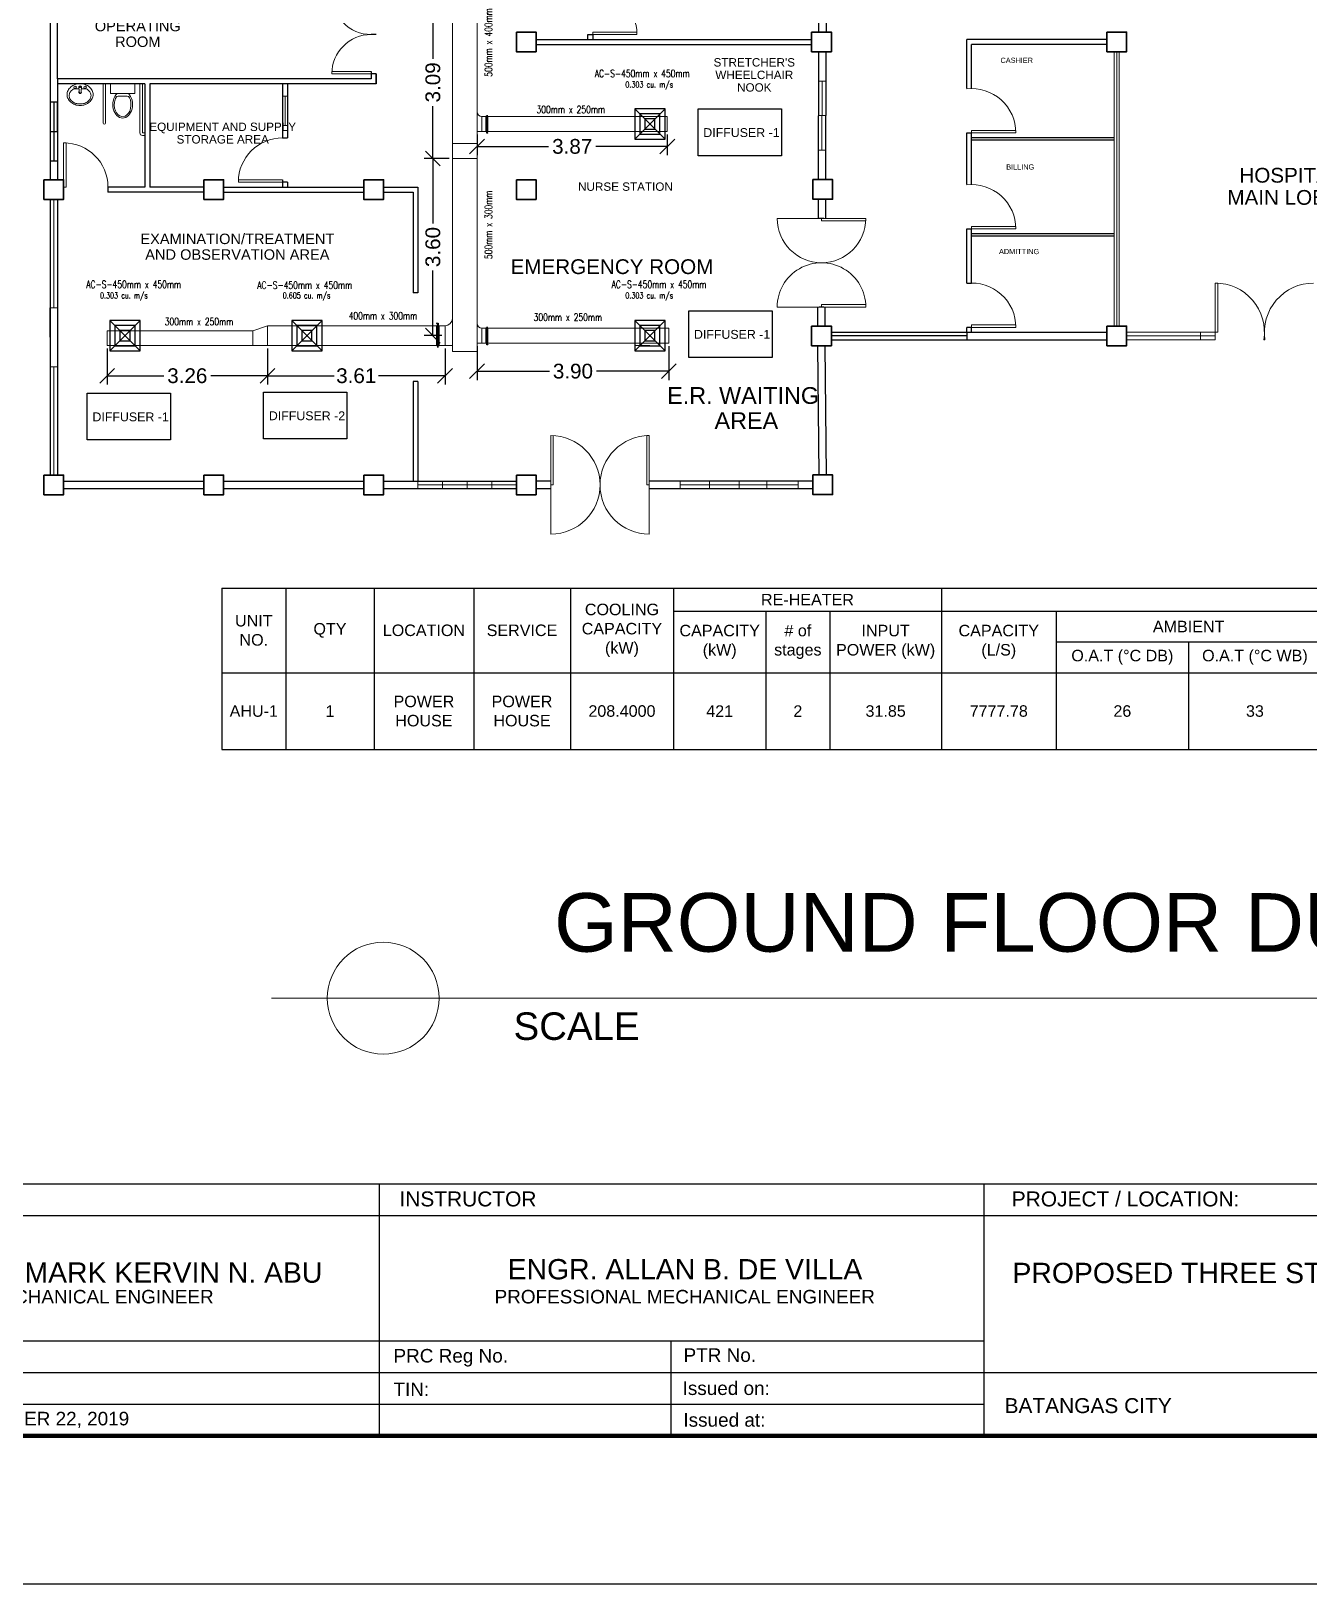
# Model space of a CAD drawing. Header units: millimetres. Extents: x 3 to 421, y 1 to 337.
# Drawn here: x 118.86 to 144.83, y 90.37 to 121.92 of the extents above; entities that cross this region are included whole.
import ezdxf

# ---------------------------------------------------------------- set-up
doc = ezdxf.new("R2010")
doc.units = ezdxf.units.MM
doc.header["$MEASUREMENT"] = 0
for name, color, linetype in [('A.C.VOLUM DAMPER', 7, 'Continuous'), ('diffuser', 7, 'Continuous'), ('ducting label', 7, 'Continuous'), ('label', 7, 'Continuous'), ('Legends', 7, 'Continuous'), ('template', 7, 'Continuous')]:
    doc.layers.add(name, color=color, linetype=linetype)
doc.layers.add('ahu line', color=7, linetype='Continuous', lineweight=20)
doc.styles.add('Arch-Dim', font='simplex.shx', dxfattribs={"width": 0.75})
doc.styles.add('arial', font='arial.ttf')
doc.styles.get("Standard").update_dxf_attribs({"font": 'arial.ttf'})
doc.styles.add('SWISSLT175', font='swissl.ttf', dxfattribs={"height": 0.175})
doc.dimstyles.new('Copy of dimension', dxfattribs={"dimtxt": 0.3, "dimasz": 0.3, "dimexe": 0.18, "dimexo": 0.0625, "dimgap": 0.09, "dimtad": 0, "dimzin": 0, "dimdsep": 46, "dimtxsty": 'Standard', "dimblk": 'OBLIQUE', "dimcen": 0.09, "dimclrd": 256, "dimclre": 256, "dimclrt": 256, "dimadec": 0, "dimazin": 0, "dimtfac": 1, "dimtofl": 0, "dimtmove": 0, "dimatfit": 3, "dimldrblk": 'OBLIQUE', "dimfxl": 1, "dimtolj": 1, "dimtzin": 0, "dimarcsym": 0})

# ---------------------------------------------------------------- blocks, each defined once
blk = doc.blocks.new('AC-S-12')
at = {"layer": 'diffuser'}
for p, q in [((-0.15, 0.15), (0.15, -0.15)), ((0.15, 0.15), (-0.15, -0.15)), ((-0.15, 0.15), (-0.15, -0.15)), ((0.15, 0.15), (-0.15, 0.15)), ((-0.1, 0.1), (-0.1, -0.1)), ((0.1, 0.1), (-0.1, 0.1)), ((-0.05, 0.05), (-0.05, -0.05)), ((0.05, 0.05), (-0.05, 0.05)), ((0.05, -0.05), (0.05, 0.05)), ((0.1, -0.1), (0.1, 0.1)), ((0.15, -0.15), (0.15, 0.15)), ((-0.15, -0.15), (0.15, -0.15)), ((-0.1, -0.1), (0.1, -0.1)), ((-0.05, -0.05), (0.05, -0.05))]:
    blk.add_line(p, q, dxfattribs=at)
for points in [[(-0.358, 0.358, 0, 0.0447, 0), (-0.295, 0.295, 0, 0, 0), (-0.15, 0.15, 0, 0, 0)], [(0.358, 0.358, 0, 0.0447, 0), (0.295, 0.295, 0, 0, 0), (0.15, 0.15, 0, 0, 0)], [(-0.358, -0.358, 0, 0.0447, 0), (-0.295, -0.295, 0, 0, 0), (-0.15, -0.15, 0, 0, 0)], [(0.358, -0.358, 0, 0.0447, 0), (0.295, -0.295, 0, 0, 0), (0.15, -0.15, 0, 0, 0)]]:
    blk.add_lwpolyline(points, format="xyseb", dxfattribs=at)
blk = doc.blocks.new('fcu')
at = {"layer": 'diffuser', "color": 7, "xscale": 2.052644456280903, "yscale": 2.052644456280903, "zscale": 2.052644456280903}
blk.add_blockref('AC-S-12', (0, 0), dxfattribs=at)
blk = doc.blocks.new('_Oblique')
at = {"color": 0, "linetype": 'ByBlock', "lineweight": -2}
blk.add_line((-0.5, -0.5), (0.5, 0.5), dxfattribs=at)
blk = doc.blocks.new('*D13')
at = {"layer": 'Defpoints', "color": 0, "transparency": 16777216}
for p in [(127.924, 119.883), (131.791, 119.883), (131.791, 119.576)]:
    blk.add_point(p, dxfattribs=at)
at = {"layer": 'diffuser', "lineweight": -2, "transparency": 16777216}
for p, q in [((127.924, 119.821), (127.924, 119.396)), ((127.924, 119.576), (129.378, 119.576)), ((131.791, 119.576), (130.337, 119.576)), ((131.791, 119.821), (131.791, 119.396))]:
    blk.add_line(p, q, dxfattribs=at)
at = {"layer": 'diffuser', "lineweight": -2, "transparency": 16777216, "xscale": 0.3, "yscale": 0.3, "zscale": 0.3, "rotation": 180}
blk.add_blockref('_Oblique', (127.924, 119.576), dxfattribs=at)
at = {"layer": 'diffuser', "lineweight": -2, "transparency": 16777216, "xscale": 0.3, "yscale": 0.3, "zscale": 0.3}
blk.add_blockref('_Oblique', (131.791, 119.576), dxfattribs=at)
at = {"layer": 'diffuser', "transparency": 16777216, "insert": (129.858, 119.576), "char_height": 0.3, "attachment_point": 5}
blk.add_mtext('\\A1;3.87', dxfattribs=at)
blk = doc.blocks.new('*D14')
at = {"layer": 'Defpoints', "color": 0, "transparency": 16777216}
for p in [(127.424, 119.333), (127.028, 115.733), (127.274, 115.733)]:
    blk.add_point(p, dxfattribs=at)
at = {"layer": 'diffuser', "lineweight": -2, "transparency": 16777216}
for p, q in [((127.361, 119.333), (126.848, 119.333)), ((127.028, 119.333), (127.028, 118.012)), ((127.028, 115.733), (127.028, 117.054)), ((127.211, 115.733), (126.848, 115.733))]:
    blk.add_line(p, q, dxfattribs=at)
at = {"layer": 'diffuser', "lineweight": -2, "transparency": 16777216, "xscale": 0.3, "yscale": 0.3, "zscale": 0.3}
for p, rotation in [((127.028, 119.333), 90), ((127.028, 115.733), 270)]:
    blk.add_blockref('_Oblique', p, dxfattribs=dict(at, rotation=rotation))
at = {"layer": 'diffuser', "transparency": 16777216, "insert": (127.028, 117.533), "char_height": 0.3, "attachment_point": 5, "rotation": 90}
blk.add_mtext('\\A1;3.60', dxfattribs=at)
blk = doc.blocks.new('*D15')
at = {"layer": 'Defpoints', "color": 0, "transparency": 16777216}
for p in [(123.666, 115.533), (127.274, 115.533), (123.666, 114.917)]:
    blk.add_point(p, dxfattribs=at)
at = {"layer": 'diffuser', "lineweight": -2, "transparency": 16777216}
for p, q in [((123.666, 115.47), (123.666, 114.737)), ((127.274, 115.47), (127.274, 114.737)), ((123.666, 114.917), (125.019, 114.917)), ((127.274, 114.917), (125.92, 114.917))]:
    blk.add_line(p, q, dxfattribs=at)
at = {"layer": 'diffuser', "lineweight": -2, "transparency": 16777216, "xscale": 0.3, "yscale": 0.3, "zscale": 0.3, "rotation": 180}
blk.add_blockref('_Oblique', (123.666, 114.917), dxfattribs=at)
at = {"layer": 'diffuser', "lineweight": -2, "transparency": 16777216, "xscale": 0.3, "yscale": 0.3, "zscale": 0.3}
blk.add_blockref('_Oblique', (127.274, 114.917), dxfattribs=at)
at = {"layer": 'diffuser', "transparency": 16777216, "insert": (125.47, 114.917), "char_height": 0.3, "attachment_point": 5}
blk.add_mtext('\\A1;3.61', dxfattribs=at)
blk = doc.blocks.new('*D16')
at = {"layer": 'Defpoints', "color": 0, "transparency": 16777216}
for p in [(120.409, 115.533), (123.666, 115.533), (120.409, 114.917)]:
    blk.add_point(p, dxfattribs=at)
at = {"layer": 'diffuser', "lineweight": -2, "transparency": 16777216}
for p, q in [((120.409, 115.47), (120.409, 114.737)), ((123.666, 115.47), (123.666, 114.737)), ((120.409, 114.917), (121.558, 114.917)), ((123.666, 114.917), (122.516, 114.917))]:
    blk.add_line(p, q, dxfattribs=at)
at = {"layer": 'diffuser', "lineweight": -2, "transparency": 16777216, "xscale": 0.3, "yscale": 0.3, "zscale": 0.3, "rotation": 180}
blk.add_blockref('_Oblique', (120.409, 114.917), dxfattribs=at)
at = {"layer": 'diffuser', "lineweight": -2, "transparency": 16777216, "xscale": 0.3, "yscale": 0.3, "zscale": 0.3}
blk.add_blockref('_Oblique', (123.666, 114.917), dxfattribs=at)
at = {"layer": 'diffuser', "transparency": 16777216, "insert": (122.037, 114.917), "char_height": 0.3, "attachment_point": 5}
blk.add_mtext('\\A1;3.26', dxfattribs=at)
blk = doc.blocks.new('*D18')
at = {"layer": 'Defpoints', "color": 0, "transparency": 16777216}
for p in [(127.424, 122.422), (127.028, 119.333), (127.424, 119.333)]:
    blk.add_point(p, dxfattribs=at)
at = {"layer": 'diffuser', "lineweight": -2, "transparency": 16777216}
for p, q in [((127.361, 122.422), (126.848, 122.422)), ((127.028, 122.422), (127.028, 121.357)), ((127.028, 119.333), (127.028, 120.398)), ((127.361, 119.333), (126.848, 119.333))]:
    blk.add_line(p, q, dxfattribs=at)
at = {"layer": 'diffuser', "lineweight": -2, "transparency": 16777216, "xscale": 0.3, "yscale": 0.3, "zscale": 0.3}
for p, rotation in [((127.028, 122.422), 90), ((127.028, 119.333), 270)]:
    blk.add_blockref('_Oblique', p, dxfattribs=dict(at, rotation=rotation))
at = {"layer": 'diffuser', "transparency": 16777216, "insert": (127.028, 120.878), "char_height": 0.3, "attachment_point": 5, "rotation": 90}
blk.add_mtext('\\A1;3.09', dxfattribs=at)
blk = doc.blocks.new('*D20')
at = {"layer": 'Defpoints', "color": 0, "transparency": 16777216}
for p in [(127.924, 115.583), (131.822, 115.583), (131.822, 115.01)]:
    blk.add_point(p, dxfattribs=at)
at = {"layer": 'diffuser', "lineweight": -2, "transparency": 16777216}
for p, q in [((127.924, 115.52), (127.924, 114.83)), ((131.822, 115.52), (131.822, 114.83)), ((127.924, 115.01), (129.394, 115.01)), ((131.822, 115.01), (130.352, 115.01))]:
    blk.add_line(p, q, dxfattribs=at)
at = {"layer": 'diffuser', "lineweight": -2, "transparency": 16777216, "xscale": 0.3, "yscale": 0.3, "zscale": 0.3, "rotation": 180}
blk.add_blockref('_Oblique', (127.924, 115.01), dxfattribs=at)
at = {"layer": 'diffuser', "lineweight": -2, "transparency": 16777216, "xscale": 0.3, "yscale": 0.3, "zscale": 0.3}
blk.add_blockref('_Oblique', (131.822, 115.01), dxfattribs=at)
at = {"layer": 'diffuser', "transparency": 16777216, "insert": (129.873, 115.01), "char_height": 0.3, "attachment_point": 5}
blk.add_mtext('\\A1;3.90', dxfattribs=at)
blk = doc.blocks.new('*T63')
at = {"color": 0, "linetype": 'ByBlock', "lineweight": -2, "transparency": 16777216}
for p, q in [((0, 0), (64.682, 0)), ((0, 0), (0, -3.279)), ((1.3, 0), (1.3, -3.279)), ((3.097, 0), (3.097, -3.279)), ((5.118, 0), (5.118, -3.279)), ((7.083, 0), (7.083, -3.279)), ((9.179, 0), (9.179, -3.279)), ((14.624, 0), (14.624, -3.279)), ((38.507, 0), (38.507, -3.279)), ((41.201, 0), (41.201, -3.279)), ((49.032, 0), (49.032, -3.279)), ((55.546, 0), (55.546, -3.279)), ((60.801, 0), (60.801, -3.279)), ((64.682, 0), (64.682, -3.279)), ((9.179, -0.468), (60.801, -0.468)), ((11.055, -0.468), (11.055, -3.279)), ((12.355, -0.468), (12.355, -3.279)), ((16.952, -0.468), (16.952, -3.279)), ((22.341, -0.468), (22.341, -3.279)), ((30.424, -0.468), (30.424, -3.279)), ((43.896, -0.468), (43.896, -3.279)), ((46.099, -0.468), (46.099, -3.279)), ((47.757, -0.468), (47.757, -3.279)), ((51.426, -0.468), (51.426, -3.279)), ((53.972, -0.468), (53.972, -3.279)), ((58.694, -0.468), (58.694, -3.279)), ((16.952, -1.093), (38.507, -1.093)), ((19.646, -1.093), (19.646, -3.279)), ((25.035, -1.093), (25.035, -3.279)), ((27.729, -1.093), (27.729, -3.279)), ((33.118, -1.093), (33.118, -3.279)), ((35.813, -1.093), (35.813, -3.279)), ((0, -1.719), (64.682, -1.719)), ((0, -3.279), (64.682, -3.279))]:
    blk.add_line(p, q, dxfattribs=at)
at = {"color": 0, "transparency": 16777216, "char_height": 0.234, "attachment_point": 5}
for s, insert, width in [('COOLING CAPACITY (kW)', (8.131, -0.859), 1.94042), ('RE-HEATER', (11.901, -0.234), 5.28841), ('AIR SIDE DATA', (26.565, -0.234), 23.72726), ('CHILLED WATER COIL DATA', (45.117, -0.234), 7.67456), ('SUPPLY FAN DATA (EVAP. UNIT)', (52.289, -0.234), 6.35844), ('ELECTRICAL CONNECTION', (58.174, -0.234), 5.09847), ('UNIT NO.', (0.65, -0.859), 1.144), ('ROOM TEMPERATURE {\\C256;(°C)}', (39.854, -1.093), 2.53838), ('STATIC PRESSURE (kPa)', (52.699, -1.093), 2.39036), ('QTY', (2.198, -0.859), 1.64056), ('LOCATION', (4.107, -0.859), 1.86536), ('SERVICE', (6.1, -0.859), 1.80893), ('CAPACITY ({\\C256;kW)}', (10.117, -1.093), 1.71977), ('# of stages', (11.705, -1.093), 1.144), ('INPUT POWER (kW)', (13.489, -1.093), 2.11264), ('CAPACITY (L/S)', (15.788, -1.093), 2.17222), ('AMBIENT', (19.646, -0.781), 5.23276), ('ENTERING', (26.382, -0.781), 7.92714), ('LEAVING', (34.465, -0.781), 7.92714), ('COOLING LOAD (kW)', (42.549, -1.093), 2.53838), ('FLOW RATE (L/S)', (44.997, -1.093), 2.04687), ('W.I.T {\\C256;(°C)}', (46.928, -1.093), 1.50224), ('W.E.T {\\C256;(°C)}', (48.394, -1.093), 1.11907), ('SUPPLY AIR (L/S)', (50.229, -1.093), 2.23807), ('FAN POWER', (54.759, -1.093), 1.41801), ('ELECTRICAL CHARACTERISTIC', (57.12, -1.093), 2.99202), ('REMARKS', (62.741, -0.859), 3.7253), ('O.A.T {\\C256;(°C DB)}', (18.299, -1.406), 2.53838), ('O.A.T ({\\C256;°C WB)}', (20.993, -1.406), 2.53838), ('E.A.T {\\C256;(°C DB)}', (23.688, -1.406), 2.53838), ('E.A.T {\\C256;(°C WB)}', (26.382, -1.406), 2.53838), ('E.A.T {\\C256;(°C DB)}', (31.771, -1.406), 2.53838), ('E.A.T {\\C256;(°C WB)}', (34.465, -1.406), 2.53838), ('LOCATION', (59.748, -1.093), 1.95046), ('RH %', (29.077, -1.406), 2.53838), ('RH %', (37.16, -1.406), 2.53838), ('POWER HOUSE', (4.107, -2.499), 1.86536), ('POWER HOUSE', (6.1, -2.499), 1.80893), ('GROUND FLOOR', (59.748, -2.499), 1.95046), ('*AHU TYPE: HORIZONTAL STANDARD UNIT', (62.741, -2.499), 3.7253), ('AHU-1', (0.65, -2.499), 1.144), ('1', (2.198, -2.499), 1.64056), ('208.4000', (8.131, -2.499), 1.94042), ('421', (10.117, -2.499), 1.71977), ('2', (11.705, -2.499), 1.144), ('31.85', (13.489, -2.499), 2.11264), ('7777.78', (15.788, -2.499), 2.17222), ('26', (18.299, -2.499), 2.53838), ('33', (20.993, -2.499), 2.53838), ('35', (23.688, -2.499), 2.53838), ('28', (26.382, -2.499), 2.53838), ('50', (29.077, -2.499), 2.53838), ('24', (31.771, -2.499), 2.53838), ('22', (34.465, -2.499), 2.53838), ('50', (37.16, -2.499), 2.53838), ('24', (39.854, -2.499), 2.53838), ('478.6', (42.549, -2.499), 2.53838), ('22.99', (44.997, -2.499), 2.04687), ('7', (46.928, -2.499), 1.50224), ('12', (48.394, -2.499), 1.11907), ('7777.78', (50.229, -2.499), 2.23807), ('0.2800', (52.699, -2.499), 2.39036), ('7.50', (54.759, -2.499), 1.41801), ('380/3/50', (57.12, -2.499), 2.99202)]:
    blk.add_mtext(s, dxfattribs=dict(at, insert=insert, width=width))

msp = doc.modelspace()

# ---------------------------------------------------------------- hatches: boundary and pattern name
at = {"layer": 'A.C.VOLUM DAMPER'}
h = msp.add_hatch(dxfattribs=at)
h.set_pattern_fill('ANSI31', color=256, scale=0.001864, angle=-90, style=0)
h.set_pattern_definition([(315, (-301.53035146, -121.47091182), (0.00016477009232, 0.00016477009232), [])])
h.paths.add_polyline_path([(128.129, 119.872), (128.134, 119.872), (128.134, 119.883), (128.117, 119.883), (128.117, 119.872), (128.122, 119.872), (128.122, 119.845), (128.146, 119.845), (128.146, 119.852), (128.129, 119.852)])
h = msp.add_hatch(dxfattribs=at)
h.set_pattern_fill('ANSI31', color=256, scale=0.002646, angle=-270, style=0)
h.set_pattern_definition([(135, (737.07514433, 458.5628737), (-0.00023391046708, -0.00023391046708), [])])
h.paths.add_polyline_path([(127.123, 115.948), (127.116, 115.948), (127.116, 115.933), (127.14, 115.933), (127.14, 115.948), (127.134, 115.948), (127.134, 115.986), (127.1, 115.986), (127.1, 115.977), (127.123, 115.977)])
h = msp.add_hatch(dxfattribs=at)
h.set_pattern_fill('ANSI31', color=256, scale=0.001864, angle=-90, style=0)
h.set_pattern_definition([(315, (-301.53035146, -125.77147653), (0.00016477009232, 0.00016477009232), [])])
h.paths.add_polyline_path([(128.129, 115.572), (128.134, 115.572), (128.134, 115.582), (128.117, 115.582), (128.117, 115.572), (128.122, 115.572), (128.122, 115.545), (128.146, 115.545), (128.146, 115.551), (128.129, 115.551)])

# ---------------------------------------------------------------- linework, layer by layer
at = {"color": 8, "lineweight": 25}
for p, q in [((119.249, 124.501), (119.249, 118.901)), ((119.399, 120.951), (119.399, 124.501)), ((134.874, 124.503), (134.866, 121.901)), ((135.024, 124.502), (135.016, 121.901)), ((130.174, 121.751), (130.174, 121.851)), ((130.174, 121.851), (130.274, 121.851)), ((130.274, 121.851), (130.274, 121.751)), ((129.124, 121.751), (134.724, 121.751)), ((129.124, 121.651), (134.724, 121.651)), ((134.865, 121.501), (134.857, 118.903)), ((135.015, 121.501), (135.007, 118.903)), ((137.874, 120.751), (137.874, 121.751)), ((140.724, 121.751), (137.874, 121.751)), ((137.974, 120.745), (137.974, 121.651)), ((137.974, 120.745), (137.974, 121.651)), ((140.724, 121.651), (137.974, 121.651)), ((125.774, 120.951), (119.399, 120.951)), ((119.399, 120.951), (119.399, 120.851)), ((119.399, 120.951), (119.399, 120.851)), ((121.174, 120.851), (119.399, 120.851)), ((119.399, 120.851), (119.399, 118.901)), ((121.174, 120.851), (121.174, 118.751)), ((125.874, 120.851), (121.274, 120.851)), ((121.274, 120.851), (121.274, 118.751)), ((123.974, 120.851), (123.974, 119.751)), ((124.074, 120.851), (124.074, 119.751)), ((125.774, 121.101), (125.774, 120.951)), ((125.874, 121.051), (125.774, 121.051)), ((125.874, 121.051), (125.874, 120.851)), ((125.874, 120.851), (125.874, 121.051)), ((123.974, 119.751), (124.074, 119.751)), ((137.874, 118.801), (137.874, 119.851)), ((137.874, 119.851), (137.974, 119.851)), ((137.974, 118.795), (137.974, 119.851)), ((137.974, 118.795), (137.974, 119.851)), ((140.874, 119.751), (137.974, 119.751)), ((140.874, 119.701), (137.974, 119.701)), ((121.174, 118.751), (120.424, 118.751)), ((120.424, 118.751), (120.424, 118.651)), ((122.374, 118.651), (120.424, 118.651)), ((122.374, 118.751), (121.274, 118.751)), ((122.774, 118.751), (125.624, 118.751)), ((122.774, 118.651), (125.624, 118.651)), ((123.974, 118.901), (123.974, 118.751)), ((124.074, 118.851), (123.974, 118.851)), ((124.074, 118.851), (124.074, 118.751)), ((126.024, 118.751), (126.724, 118.751)), ((126.024, 118.651), (126.624, 118.651)), ((126.624, 118.651), (126.624, 116.601)), ((126.724, 118.751), (126.724, 118.651)), ((126.724, 118.651), (126.724, 116.601)), ((119.249, 118.501), (119.249, 112.901)), ((119.399, 118.501), (119.399, 112.901)), ((134.856, 118.503), (134.856, 118.114)), ((135.006, 118.503), (135.006, 118.114)), ((134.974, 118.114), (134.856, 118.114)), ((137.874, 116.801), (137.874, 117.901)), ((137.874, 117.901), (137.974, 117.901)), ((137.974, 116.795), (137.974, 117.901)), ((137.974, 116.795), (137.974, 117.901)), ((140.874, 117.801), (137.974, 117.801)), ((140.874, 117.751), (137.974, 117.751)), ((126.724, 116.601), (126.624, 116.601)), ((119.249, 115.701), (119.249, 116.301)), ((134.849, 115.926), (134.849, 116.314)), ((134.974, 116.314), (134.874, 116.314)), ((134.999, 115.926), (134.999, 116.314)), ((135.124, 115.801), (140.724, 115.801)), ((137.874, 115.801), (137.874, 115.901)), ((137.974, 115.901), (137.874, 115.901)), ((137.974, 115.801), (137.974, 115.901)), ((137.974, 115.801), (137.974, 115.901)), ((137.974, 115.801), (137.974, 115.901)), ((134.874, 112.902), (134.849, 115.525)), ((135.024, 112.903), (134.999, 115.526)), ((135.124, 115.651), (140.724, 115.651)), ((126.624, 114.801), (126.624, 112.776)), ((126.724, 114.801), (126.624, 114.801)), ((126.724, 114.801), (126.724, 112.776)), ((119.524, 112.776), (122.374, 112.776)), ((122.774, 112.776), (125.624, 112.776)), ((126.024, 112.776), (128.724, 112.776)), ((129.424, 112.776), (129.124, 112.776)), ((134.749, 112.776), (131.424, 112.776)), ((119.524, 112.626), (122.374, 112.626)), ((122.774, 112.626), (125.624, 112.626)), ((126.024, 112.626), (128.724, 112.626)), ((129.124, 112.626), (129.224, 112.626)), ((129.124, 112.626), (129.424, 112.626)), ((131.424, 112.626), (134.749, 112.626))]:
    msp.add_line(p, q, dxfattribs=at)
at = {"color": 8, "lineweight": -2}
for p, q in [((125.874, 121.851), (125.774, 121.851)), ((119.399, 120.476), (119.249, 120.476)), ((119.324, 120.476), (119.324, 119.276)), ((119.399, 119.876), (119.399, 120.476)), ((119.399, 119.876), (119.249, 119.876)), ((119.399, 119.876), (119.399, 119.276)), ((119.399, 119.276), (119.249, 119.276)), ((134.874, 117.22), (134.874, 117.208)), ((134.974, 117.214), (134.974, 117.214)), ((134.974, 117.214), (134.974, 117.214)), ((137.874, 116.801), (137.974, 116.801)), ((137.874, 115.801), (137.874, 115.651)), ((137.874, 115.726), (135.124, 115.726))]:
    msp.add_line(p, q, dxfattribs=at)
at = {"color": 8, "lineweight": 13}
for p, q in [((131.174, 121.901), (130.274, 121.901)), ((130.274, 121.901), (130.274, 121.851)), ((130.274, 121.851), (131.174, 121.851)), ((131.174, 121.851), (131.174, 121.901)), ((124.974, 121.051), (124.974, 121.101)), ((124.974, 121.101), (125.774, 121.101)), ((125.774, 121.051), (124.974, 121.051)), ((125.774, 121.101), (125.774, 121.051)), ((137.974, 119.851), (137.974, 119.901)), ((138.874, 119.901), (137.974, 119.901)), ((138.874, 119.851), (138.874, 119.901)), ((119.524, 118.751), (119.524, 119.651)), ((119.524, 119.651), (119.574, 119.651)), ((119.574, 119.651), (119.574, 118.751)), ((137.974, 119.851), (138.874, 119.851)), ((119.574, 118.751), (119.524, 118.751)), ((123.074, 118.851), (123.074, 118.901)), ((123.074, 118.901), (123.974, 118.901)), ((123.974, 118.851), (123.074, 118.851)), ((123.974, 118.901), (123.974, 118.851)), ((134.856, 118.114), (134.023, 118.114)), ((134.924, 118.114), (135.824, 118.114)), ((134.924, 118.064), (134.924, 118.114)), ((135.824, 118.064), (134.924, 118.064)), ((135.824, 118.114), (135.824, 118.064)), ((137.974, 117.901), (137.974, 117.951)), ((138.874, 117.951), (137.974, 117.951)), ((137.974, 117.901), (138.874, 117.901)), ((138.874, 117.901), (138.874, 117.951)), ((142.924, 115.801), (142.924, 116.801)), ((142.924, 116.801), (142.974, 116.801)), ((142.974, 116.801), (142.974, 115.801)), ((134.874, 116.314), (134.024, 116.314)), ((135.824, 116.364), (134.924, 116.364)), ((134.924, 116.364), (134.924, 116.314)), ((134.924, 116.314), (135.824, 116.314)), ((135.824, 116.314), (135.824, 116.364)), ((137.974, 115.901), (137.974, 115.951)), ((138.874, 115.951), (137.974, 115.951)), ((137.974, 115.901), (138.874, 115.901)), ((138.874, 115.901), (138.874, 115.951)), ((142.974, 115.801), (142.924, 115.801)), ((143.912, 115.651), (143.935, 115.651)), ((129.424, 112.701), (129.424, 113.701)), ((129.474, 113.701), (129.474, 112.701)), ((131.424, 113.701), (131.374, 113.701)), ((131.374, 113.701), (131.374, 112.701)), ((131.424, 112.701), (131.424, 113.701)), ((129.424, 112.626), (129.424, 112.776)), ((129.474, 112.701), (129.424, 112.701)), ((129.424, 112.701), (129.424, 111.701)), ((131.374, 112.701), (131.424, 112.701)), ((131.424, 112.776), (131.424, 112.626)), ((131.424, 112.701), (131.424, 111.701))]:
    msp.add_line(p, q, dxfattribs=at)
at = {"color": 8, "lineweight": 9}
for p, q in [((140.874, 121.501), (140.874, 115.926)), ((140.924, 121.501), (140.924, 115.926)), ((140.974, 121.501), (140.974, 115.926)), ((120.324, 120.851), (120.324, 120.151)), ((120.374, 120.051), (120.374, 120.851)), ((120.474, 120.851), (120.974, 120.851)), ((120.474, 120.651), (120.474, 120.851)), ((120.974, 120.851), (120.974, 120.651)), ((121.074, 119.851), (121.074, 120.851)), ((121.124, 120.851), (121.124, 120.151)), ((135.011, 120.902), (134.863, 120.902)), ((134.863, 120.902), (134.863, 119.502)), ((134.937, 120.902), (134.933, 119.501)), ((135.011, 120.202), (135.011, 120.902)), ((119.844, 120.653), (119.831, 120.775)), ((119.873, 120.653), (119.887, 120.775)), ((120.974, 120.651), (120.474, 120.651)), ((120.814, 120.601), (120.633, 120.601)), ((124.074, 120.601), (123.974, 120.601)), ((123.974, 120.601), (123.974, 120.001)), ((124.024, 120.601), (124.024, 120.001)), ((124.074, 120.301), (124.074, 120.601)), ((135.011, 120.202), (134.863, 120.202)), ((120.324, 120.151), (120.324, 120.051)), ((121.124, 120.151), (121.124, 119.851)), ((123.974, 120.001), (124.074, 120.001)), ((121.124, 119.851), (121.174, 119.851)), ((121.174, 119.801), (121.124, 119.801)), ((134.863, 119.502), (135.009, 119.501)), ((119.324, 116.301), (119.324, 118.501)), ((119.249, 116.301), (119.399, 116.301)), ((141.124, 115.801), (142.974, 115.801)), ((142.974, 115.801), (141.124, 115.801)), ((142.924, 115.801), (142.624, 115.801)), ((142.624, 115.801), (142.624, 115.651)), ((142.924, 115.801), (142.924, 115.651)), ((142.624, 115.726), (141.124, 115.726)), ((141.124, 115.651), (142.924, 115.651)), ((142.624, 115.726), (142.924, 115.726)), ((119.249, 115.101), (119.399, 115.101)), ((119.324, 115.101), (119.324, 112.901)), ((126.724, 112.776), (127.724, 112.776)), ((126.724, 112.701), (128.724, 112.701)), ((128.724, 112.776), (126.774, 112.776)), ((127.224, 112.776), (127.224, 112.626)), ((127.724, 112.776), (128.724, 112.776)), ((127.724, 112.776), (127.724, 112.626)), ((128.224, 112.776), (128.224, 112.626)), ((132.049, 112.626), (132.049, 112.776)), ((133.249, 112.776), (132.049, 112.776)), ((132.049, 112.701), (134.449, 112.701)), ((132.649, 112.776), (132.649, 112.626)), ((132.874, 112.776), (134.749, 112.776)), ((133.249, 112.776), (134.449, 112.776)), ((133.249, 112.776), (133.249, 112.626)), ((133.811, 112.776), (133.811, 112.626)), ((134.449, 112.776), (134.449, 112.626)), ((126.774, 112.626), (128.724, 112.626)), ((134.449, 112.626), (132.049, 112.626))]:
    msp.add_line(p, q, dxfattribs=at)
at = {"color": 0, "linetype": 'ByBlock', "lineweight": 9}
for p, q in [((128.29, 102.273), (123.747, 102.273)), ((160.564, 102.273), (128.29, 102.273))]:
    msp.add_line(p, q, dxfattribs=at)
at = {"color": 8, "lineweight": 35}
for points in [[(128.724, 121.901), (129.124, 121.901), (129.124, 121.501), (128.724, 121.501)], [(134.724, 121.901), (135.124, 121.901), (135.124, 121.501), (134.724, 121.501)], [(140.724, 121.901), (141.124, 121.901), (141.124, 121.501), (140.724, 121.501)], [(119.124, 118.901), (119.524, 118.901), (119.524, 118.501), (119.124, 118.501)], [(122.374, 118.901), (122.774, 118.901), (122.774, 118.501), (122.374, 118.501)], [(125.624, 118.901), (126.024, 118.901), (126.024, 118.501), (125.624, 118.501)], [(128.724, 118.901), (129.124, 118.901), (129.124, 118.501), (128.724, 118.501)], [(134.749, 118.903), (135.149, 118.903), (135.149, 118.503), (134.749, 118.503)], [(134.724, 115.926), (135.124, 115.926), (135.124, 115.526), (134.724, 115.526)], [(140.724, 115.926), (141.124, 115.926), (141.124, 115.526), (140.724, 115.526)], [(119.124, 112.901), (119.524, 112.901), (119.524, 112.501), (119.124, 112.501)], [(122.374, 112.901), (122.774, 112.901), (122.774, 112.501), (122.374, 112.501)], [(125.624, 112.901), (126.024, 112.901), (126.024, 112.501), (125.624, 112.501)], [(128.724, 112.901), (129.124, 112.901), (129.124, 112.501), (128.724, 112.501)], [(134.749, 112.903), (135.149, 112.903), (135.149, 112.503), (134.749, 112.503)]]:
    msp.add_lwpolyline(points, close=True, dxfattribs=at)
at = {"color": 8, "lineweight": 9}
for points in [[(134.863, 120.902), (135.009, 120.902), (135.009, 119.501), (134.863, 119.501)], [(123.974, 120.601), (124.074, 120.601), (124.074, 120.001), (123.974, 120.001)], [(119.249, 120.476), (119.399, 120.476), (119.399, 119.276), (119.249, 119.276)], [(119.249, 118.501), (119.399, 118.501), (119.399, 116.301), (119.249, 116.301)], [(135.124, 115.801), (137.874, 115.801), (137.874, 115.651), (135.124, 115.651)], [(119.249, 115.101), (119.399, 115.101), (119.399, 112.901), (119.249, 112.901)], [(126.724, 112.776), (128.724, 112.776), (128.724, 112.626), (126.724, 112.626)], [(126.724, 112.776), (128.724, 112.776), (128.724, 112.626), (126.724, 112.626)], [(132.049, 112.776), (134.449, 112.776), (134.449, 112.626), (132.049, 112.626)], [(132.049, 112.776), (134.449, 112.776), (134.449, 112.626), (132.049, 112.626)]]:
    msp.add_lwpolyline(points, close=True, dxfattribs=at)
for points in [[(120.081, 120.609, -0.124838), (120.065, 120.546, -0.105788), (120.016, 120.488, -0.086697), (119.946, 120.452, -0.076776), (119.859, 120.439, -0.076776), (119.771, 120.452, -0.086697), (119.701, 120.488, -0.105788), (119.652, 120.546, -0.124838), (119.636, 120.609, -0.124838), (119.652, 120.671, -0.105788), (119.701, 120.729, -0.040067), (119.732, 120.749), (119.834, 120.749, -0.040067)], [(119.883, 120.749), (119.985, 120.749, -0.040067), (120.016, 120.729, -0.105788), (120.065, 120.671, -0.124838), (120.081, 120.609, -0.124838)]]:
    msp.add_lwpolyline(points, format="xyb", dxfattribs=at)
for centre, radius in [((119.757, 120.778), 0.0255), ((119.859, 120.784), 0.0095), ((119.96, 120.778), 0.0255)]:
    msp.add_circle(centre, radius, dxfattribs=at)
at = {"color": 0, "linetype": 'ByBlock', "lineweight": 9}
msp.add_circle((126.018, 102.273), 1.136, dxfattribs=at)
at = {"color": 8, "lineweight": 13}
for centre, radius, start, end in [((130.274, 121.851), 0.9, 0, 90), ((125.774, 122.651), 0.8, 180, 270), ((125.774, 121.051), 0.8, 90, 180), ((137.974, 119.851), 0.9, 0, 96.3794), ((119.524, 118.751), 0.9, 0, 90), ((123.974, 118.851), 0.9, 90, 180), ((137.974, 117.901), 0.9, 0, 96.3794), ((134.924, 118.114), 0.9, 180.0054, 359.9976), ((134.924, 116.314), 0.9, 359.9976, 179.9984), ((137.974, 115.901), 0.9, 0, 96.3794), ((142.924, 115.801), 1, 351.3731, 90), ((144.924, 115.801), 1, 90, 188.6269), ((129.424, 112.701), 1, 270, 90), ((131.424, 112.701), 1, 90, 270)]:
    msp.add_arc(centre, radius, start, end, dxfattribs=at)
at = {"color": 8, "lineweight": 9}
for centre, radius, start, end in [((119.843, 120.581), 0.267, 109.0569, 129.8268), ((119.859, 120.534), 0.317, 90, 109.0569), ((119.859, 120.534), 0.317, 70.9431, 90), ((119.875, 120.581), 0.267, 50.1732, 70.9431), ((119.779, 120.63), 0.185, 153.5873, 180), ((119.779, 120.63), 0.185, 180, 206.4127), ((119.818, 120.61), 0.228, 129.8268, 153.5873), ((119.818, 120.649), 0.228, 206.4127, 230.1732), ((119.859, 120.778), 0.028, 353.7545, 186.2455), ((119.859, 120.676), 0.025, 138.7978, 233.6932), ((119.859, 120.746), 0.0948, 261.2026, 278.7974), ((119.859, 120.676), 0.025, 251.3793, 288.6207), ((119.859, 120.676), 0.025, 306.3068, 41.2022), ((119.9, 120.61), 0.228, 26.4127, 50.1732), ((119.9, 120.649), 0.228, 309.8268, 333.5873), ((119.938, 120.63), 0.185, 0, 26.4127), ((119.938, 120.63), 0.185, 333.5873, 0), ((120.633, 120.551), 0.05, 90, 151.9916), ((120.814, 120.551), 0.05, 28.1501, 90), ((119.843, 120.679), 0.267, 230.1732, 250.9431), ((119.859, 120.725), 0.317, 250.9431, 270), ((119.859, 120.725), 0.317, 270, 289.0569), ((119.875, 120.679), 0.267, 289.0569, 309.8268), ((120.349, 120.051), 0.025, 180, 0), ((121.124, 119.851), 0.05, 180, 270)]:
    msp.add_arc(centre, radius, start, end, dxfattribs=at)
at = {"color": 8, "lineweight": 9, "extrusion": (0, 0, -1)}
msp.add_ellipse((120.724, 120.426), major_axis=(0, 0.275), ratio=0.727273, start_param=0.612555, end_param=5.670631, dxfattribs=at)
at = {"color": 8, "lineweight": 9}
msp.add_open_spline([(120.858, 120.574), (120.867, 120.558), (120.875, 120.54), (120.902, 120.449), (120.896, 120.361), (120.839, 120.23), (120.789, 120.188), (120.69, 120.175), (120.638, 120.201), (120.564, 120.312), (120.546, 120.396), (120.562, 120.51), (120.573, 120.544), (120.589, 120.574)], degree=3, knots=[0.937253, 0.937253, 0.937253, 0.937253, 1.185372, 1.185372, 2.113864, 2.113864, 3.042356, 3.042356, 3.970847, 3.970847, 4.899339, 4.899339, 5.346062, 5.346062, 5.346062, 5.346062], dxfattribs=at)
at = {"layer": 'A.C.VOLUM DAMPER'}
for p, q in [((128.122, 120.211), (128.122, 120.196)), ((128.122, 120.2), (128.126, 120.196)), ((128.123, 120.196), (128.128, 120.201)), ((128.128, 120.211), (128.128, 120.196)), ((128.106, 120.183), (128.106, 119.883)), ((128.143, 120.136), (128.108, 120.157)), ((128.143, 120.118), (128.108, 120.097)), ((128.143, 120.05), (128.108, 120.07)), ((128.143, 120.028), (128.108, 120.007)), ((128.143, 119.964), (128.108, 119.985)), ((128.143, 119.942), (128.108, 119.921)), ((128.117, 120.186), (128.127, 120.196)), ((128.117, 120.184), (128.129, 120.196)), ((128.117, 120.196), (128.133, 120.196)), ((128.117, 120.188), (128.125, 120.196)), ((128.117, 120.184), (128.117, 120.196)), ((128.117, 120.194), (128.118, 120.196)), ((128.117, 120.192), (128.121, 120.196)), ((128.117, 120.19), (128.123, 120.196)), ((128.117, 120.195), (128.128, 120.184)), ((128.117, 120.193), (128.126, 120.184)), ((128.117, 120.191), (128.123, 120.184)), ((128.117, 120.189), (128.121, 120.184)), ((128.117, 120.187), (128.119, 120.184)), ((128.118, 120.196), (128.13, 120.184)), ((128.119, 120.184), (128.131, 120.196)), ((128.12, 120.196), (128.132, 120.184)), ((128.121, 120.184), (128.133, 120.196)), ((128.122, 120.198), (128.124, 120.196)), ((128.122, 120.196), (128.133, 120.185)), ((128.122, 120.196), (128.122, 120.196)), ((128.123, 120.184), (128.133, 120.194)), ((128.124, 120.196), (128.133, 120.187)), ((128.125, 120.196), (128.128, 120.199)), ((128.125, 120.184), (128.133, 120.191)), ((128.125, 120.189), (128.125, 119.883)), ((128.126, 120.196), (128.133, 120.189)), ((128.127, 120.196), (128.128, 120.197)), ((128.128, 120.196), (128.133, 120.191)), ((128.128, 120.184), (128.133, 120.189)), ((128.13, 120.196), (128.133, 120.194)), ((128.13, 120.184), (128.133, 120.187)), ((128.132, 120.184), (128.133, 120.185)), ((128.133, 120.196), (128.133, 120.184)), ((128.133, 120.196), (128.133, 120.196)), ((128.144, 119.883), (128.144, 120.183)), ((128.117, 119.883), (128.117, 119.872)), ((128.134, 119.883), (128.117, 119.883)), ((128.117, 119.872), (128.122, 119.872)), ((128.122, 119.845), (128.122, 119.872)), ((128.146, 119.845), (128.122, 119.845)), ((128.129, 119.872), (128.134, 119.872)), ((128.129, 119.852), (128.129, 119.872)), ((128.146, 119.852), (128.129, 119.852)), ((128.134, 119.872), (128.134, 119.883)), ((128.146, 119.845), (128.146, 119.852)), ((127.1, 115.986), (127.134, 115.986)), ((127.1, 115.977), (127.123, 115.977)), ((127.101, 115.933), (127.101, 115.533)), ((127.104, 115.866), (127.153, 115.896)), ((127.104, 115.835), (127.153, 115.805)), ((127.116, 115.948), (127.116, 115.933)), ((127.128, 115.528), (127.128, 115.933)), ((127.134, 115.986), (127.134, 115.948)), ((127.14, 115.933), (127.14, 115.948)), ((127.155, 115.533), (127.155, 115.933)), ((128.106, 115.882), (128.106, 115.582)), ((128.143, 115.835), (128.108, 115.856)), ((128.143, 115.817), (128.108, 115.796)), ((128.117, 115.885), (128.127, 115.895)), ((128.117, 115.884), (128.129, 115.895)), ((128.117, 115.895), (128.133, 115.895)), ((128.117, 115.888), (128.125, 115.895)), ((128.117, 115.884), (128.117, 115.895)), ((128.117, 115.894), (128.118, 115.895)), ((128.117, 115.892), (128.121, 115.895)), ((128.117, 115.89), (128.123, 115.895)), ((128.117, 115.894), (128.128, 115.884)), ((128.117, 115.892), (128.126, 115.884)), ((128.117, 115.89), (128.123, 115.884)), ((128.117, 115.888), (128.121, 115.884)), ((128.117, 115.886), (128.119, 115.884)), ((128.118, 115.895), (128.13, 115.884)), ((128.119, 115.884), (128.131, 115.895)), ((128.12, 115.895), (128.132, 115.884)), ((128.121, 115.884), (128.133, 115.895)), ((128.122, 115.91), (128.122, 115.895)), ((128.122, 115.9), (128.126, 115.895)), ((128.122, 115.898), (128.124, 115.895)), ((128.122, 115.896), (128.122, 115.895)), ((128.122, 115.895), (128.133, 115.885)), ((128.123, 115.895), (128.128, 115.901)), ((128.123, 115.884), (128.133, 115.893)), ((128.124, 115.895), (128.133, 115.887)), ((128.125, 115.895), (128.128, 115.899)), ((128.125, 115.884), (128.133, 115.891)), ((128.125, 115.888), (128.125, 115.582)), ((128.126, 115.895), (128.133, 115.889)), ((128.127, 115.895), (128.128, 115.896)), ((128.128, 115.91), (128.128, 115.895)), ((128.128, 115.895), (128.133, 115.891)), ((128.128, 115.884), (128.133, 115.889)), ((128.13, 115.895), (128.133, 115.893)), ((128.13, 115.884), (128.133, 115.887)), ((128.132, 115.884), (128.133, 115.885)), ((128.133, 115.895), (128.133, 115.884)), ((128.133, 115.895), (128.133, 115.895)), ((128.144, 115.582), (128.144, 115.882)), ((127.104, 115.745), (127.153, 115.775)), ((127.104, 115.714), (127.153, 115.684)), ((127.104, 115.617), (127.153, 115.647)), ((127.104, 115.574), (127.153, 115.544)), ((127.128, 115.533), (127.118, 115.522)), ((127.131, 115.533), (127.118, 115.519)), ((127.134, 115.533), (127.118, 115.516)), ((127.12, 115.533), (127.118, 115.531)), ((127.122, 115.533), (127.118, 115.528)), ((127.125, 115.533), (127.118, 115.525)), ((127.118, 115.516), (127.118, 115.533)), ((127.133, 115.516), (127.118, 115.531)), ((127.13, 115.516), (127.118, 115.528)), ((127.127, 115.516), (127.118, 115.525)), ((127.124, 115.516), (127.118, 115.522)), ((127.121, 115.516), (127.118, 115.519)), ((127.14, 115.516), (127.118, 115.516)), ((127.118, 115.516), (127.118, 115.516)), ((127.136, 115.516), (127.119, 115.533)), ((127.137, 115.533), (127.121, 115.516)), ((127.139, 115.516), (127.122, 115.533)), ((127.14, 115.533), (127.124, 115.516)), ((127.14, 115.518), (127.125, 115.533)), ((127.129, 115.516), (127.125, 115.511)), ((127.132, 115.516), (127.125, 115.509)), ((127.125, 115.495), (127.125, 115.516)), ((127.126, 115.516), (127.125, 115.514)), ((127.14, 115.53), (127.126, 115.516)), ((127.133, 115.51), (127.127, 115.516)), ((127.14, 115.52), (127.128, 115.533)), ((127.14, 115.527), (127.129, 115.516)), ((127.133, 115.513), (127.13, 115.516)), ((127.14, 115.523), (127.131, 115.533)), ((127.14, 115.524), (127.132, 115.516)), ((127.133, 115.495), (127.133, 115.516)), ((127.133, 115.516), (127.133, 115.516)), ((127.14, 115.526), (127.134, 115.533)), ((127.14, 115.521), (127.135, 115.516)), ((127.14, 115.529), (127.137, 115.533)), ((127.14, 115.518), (127.138, 115.516)), ((127.14, 115.533), (127.14, 115.516)), ((127.14, 115.532), (127.14, 115.533)), ((128.143, 115.749), (128.108, 115.77)), ((128.143, 115.727), (128.108, 115.706)), ((128.143, 115.664), (128.108, 115.685)), ((128.143, 115.642), (128.108, 115.621)), ((128.117, 115.582), (128.117, 115.572)), ((128.134, 115.582), (128.117, 115.582)), ((128.117, 115.572), (128.122, 115.572)), ((128.122, 115.545), (128.122, 115.572)), ((128.146, 115.545), (128.122, 115.545)), ((128.129, 115.572), (128.134, 115.572)), ((128.129, 115.551), (128.129, 115.572)), ((128.146, 115.551), (128.129, 115.551)), ((128.134, 115.572), (128.134, 115.582)), ((128.146, 115.545), (128.146, 115.551))]:
    msp.add_line(p, q, dxfattribs=at)
at = {"layer": 'A.C.VOLUM DAMPER', "extrusion": (0, 0, -1)}
for centre, major_axis, start_param, end_param in [((128.125, 120.138), (0.00251, 0.00251), 2.356195, 5.497787), ((128.125, 120.107), (0.00251, 0.00251), 2.356195, 5.497787), ((128.125, 120.06), (0.00251, 0.00251), 2.356195, 5.497787), ((128.125, 120.017), (0.00251, 0.00251), 2.356194, 5.497787), ((128.125, 119.975), (0.00251, -0.00251), 0.785398, 3.926991), ((128.125, 119.932), (0.00251, 0.00251), 2.356195, 5.497787), ((128.125, 120.146), (0.00251, -0.00251), 3.926991, 7.068583), ((128.125, 120.107), (0.00251, -0.00251), 3.926991, 7.068583), ((128.125, 120.06), (0.00251, -0.00251), 3.926991, 7.068583), ((128.125, 120.017), (0.00251, -0.00251), 3.926991, 7.068583), ((128.125, 119.975), (0.00251, -0.00251), 3.926991, 7.068583), ((128.125, 119.932), (0.00251, -0.00251), 3.926991, 7.068583), ((127.128, 115.881), (-0.00356, 0.00356), 3.926991, 7.068583), ((127.128, 115.82), (-0.00356, 0.00356), 3.926991, 7.068583), ((127.128, 115.881), (-0.00356, -0.00356), 2.356195, 5.497787), ((127.128, 115.82), (-0.00356, 0.00356), 0.785398, 3.926991), ((128.125, 115.838), (0.00251, 0.00251), 2.356195, 5.497787), ((128.125, 115.807), (0.00251, 0.00251), 2.356195, 5.497787), ((128.125, 115.846), (0.00251, -0.00251), 3.926991, 7.068583), ((128.125, 115.807), (0.00251, -0.00251), 3.926991, 7.068583), ((127.128, 115.76), (-0.00356, 0.00356), 3.926991, 7.068583), ((127.128, 115.699), (-0.00356, 0.00356), 3.926991, 7.068583), ((127.128, 115.632), (-0.00356, 0.00356), 3.926991, 7.068583), ((127.128, 115.559), (-0.00356, 0.00356), 3.926991, 7.068583), ((127.128, 115.76), (-0.00356, -0.00356), 2.356194, 5.497787), ((127.128, 115.699), (-0.00356, -0.00356), 2.356195, 5.497787), ((127.128, 115.632), (-0.00356, -0.00356), 2.356195, 5.497787), ((127.128, 115.559), (-0.00356, -0.00356), 2.356195, 5.497787), ((128.125, 115.759), (0.00251, 0.00251), 2.356195, 5.497787), ((128.125, 115.717), (0.00251, 0.00251), 2.356194, 5.497787), ((128.125, 115.674), (0.00251, -0.00251), 0.785398, 3.926991), ((128.125, 115.631), (0.00251, 0.00251), 2.356195, 5.497787), ((128.125, 115.759), (0.00251, -0.00251), 3.926991, 7.068583), ((128.125, 115.717), (0.00251, -0.00251), 3.926991, 7.068583), ((128.125, 115.674), (0.00251, -0.00251), 3.926991, 7.068583), ((128.125, 115.631), (0.00251, -0.00251), 3.926991, 7.068583)]:
    msp.add_ellipse(centre, major_axis=major_axis, ratio=1, start_param=start_param, end_param=end_param, dxfattribs=at)
at = {"layer": 'ahu line', "linetype": 'Continuous'}
for p, q in [((127.424, 150.989), (127.424, 115.409)), ((127.924, 122.122), (127.924, 115.409)), ((131.791, 120.183), (128.024, 120.183)), ((131.791, 119.883), (127.924, 119.883)), ((123.366, 115.833), (120.409, 115.833)), ((120.409, 115.833), (120.409, 115.533)), ((123.366, 115.833), (123.666, 115.933)), ((123.366, 115.833), (123.366, 115.533)), ((127.274, 115.933), (123.666, 115.933)), ((123.666, 115.933), (123.666, 115.533)), ((127.274, 115.933), (127.274, 115.533)), ((131.822, 115.883), (128.024, 115.883)), ((131.822, 115.883), (131.822, 115.583)), ((127.424, 115.533), (120.409, 115.533)), ((131.822, 115.583), (127.924, 115.583)), ((131.436, 115.533), (131.128, 115.533)), ((127.424, 115.409), (127.924, 115.409))]:
    msp.add_line(p, q, dxfattribs=at)
at = {"layer": 'ahu line'}
for p, q in [((128.024, 120.183), (128.024, 119.883)), ((131.791, 120.183), (131.791, 119.883)), ((127.924, 119.633), (127.424, 119.633)), ((127.924, 119.333), (127.424, 119.333)), ((128.024, 115.883), (128.024, 115.583))]:
    msp.add_line(p, q, dxfattribs=at)
at = {"layer": 'ahu line', "linetype": 'Continuous'}
for centre, radius, start, end in [((128.024, 120.283), 0.1, 180, 270), ((127.274, 116.083), 0.15, 270, 0), ((128.024, 115.983), 0.1, 180, 270)]:
    msp.add_arc(centre, radius, start, end, dxfattribs=at)
at = {"layer": 'Legends'}
for points in [[(132.417, 120.338), (134.109, 120.338), (134.109, 119.389), (132.417, 119.389)], [(132.227, 116.24), (133.919, 116.24), (133.919, 115.291), (132.227, 115.291)], [(120.005, 114.564), (121.697, 114.564), (121.697, 113.615), (120.005, 113.615)], [(123.588, 114.586), (125.28, 114.586), (125.28, 113.636), (123.588, 113.636)]]:
    msp.add_lwpolyline(points, close=True, dxfattribs=at)
at = {"layer": 'template'}
for p, q in [((98.679, 98.501), (188.93, 98.501)), ((125.935, 98.502), (125.935, 93.381)), ((125.935, 98.501), (125.935, 93.381)), ((138.226, 93.381), (138.226, 98.501)), ((114.526, 97.861), (171.096, 97.861)), ((114.526, 95.311), (138.226, 95.311)), ((131.859, 95.311), (131.859, 93.381)), ((114.526, 94.668), (150.002, 94.668)), ((114.526, 94.024), (124.86, 94.024)), ((114.526, 94.024), (138.226, 94.024)), ((125.935, 94.024), (136.269, 94.024)), ((92.663, 90.372), (191.938, 90.372))]:
    msp.add_line(p, q, dxfattribs=at)
at = {"layer": 'template', "linetype": 'Continuous', "ltscale": 0.5}
msp.add_line((125.935, 98.501), (125.935, 93.381), dxfattribs=at)
at = {"layer": 'template', "linetype": 'Continuous', "const_width": 0.0853}
msp.add_lwpolyline([(98.679, 93.381), (188.93, 93.381), (188.93, 157.76), (98.679, 157.76)], close=True, dxfattribs=at)

# ---------------------------------------------------------------- block references
msp.add_blockref('*T63', (122.738, 110.604))
at = {"layer": 'Legends', "linetype": 'Continuous', "lineweight": 25}
for p in [(131.436, 120.033), (120.77, 115.733), (124.467, 115.733), (131.436, 115.733)]:
    msp.add_blockref('fcu', p, dxfattribs=at)

# ---------------------------------------------------------------- texts
at = {"color": 0, "linetype": 'ByBlock', "lineweight": 9}
for s, height, p in [('GROUND FLOOR DUCTING LAYOUT', 1.19, (129.49, 103.217)), ('SCALE                                                                                                                              1:400', 0.558991, (128.667, 101.425))]:
    msp.add_text(s, height=height, dxfattribs=at).set_placement(p)
at = {"layer": 'ducting label', "color": 7, "linetype": 'Continuous', "lineweight": 25, "char_height": 0.15, "attachment_point": 1, "rotation": 90, "style": 'Arch-Dim'}
for s, width, insert in [('\\A1;500mm x 400mm', 1.63042, (128.083, 120.992)), ('\\A1;500mm x 300mm', 1.63358, (128.083, 117.288))]:
    msp.add_mtext_dynamic_manual_height_columns(s, width=width, gutter_width=1.011, heights=[0], dxfattribs=dict(at, insert=insert))
at = {"layer": 'ducting label', "color": 7, "linetype": 'Continuous', "lineweight": 25, "attachment_point": 1, "style": 'Arch-Dim'}
for s, width, insert, char_height in [('\\A1;AC-S-450mm x 450mm', 2.25715, (130.317, 121.133), 0.15), ('\\A1;0.303 cu. m/s', 1.719, (130.939, 120.894), 0.12), ('\\A1;300mm x 250mm', 1.66208, (129.133, 120.403), 0.15), ('\\A1;AC-S-450mm x 450mm', 2.26692, (119.983, 116.85), 0.15), ('\\A1;AC-S-450mm x 450mm', 2.27937, (123.459, 116.834), 0.15), ('\\A1;AC-S-450mm x 450mm', 2.19578, (130.658, 116.85), 0.15), ('\\A1;0.303 cu. m/s', 1.719, (120.265, 116.61), 0.12), ('\\A1;0.605 cu. m/s', 1.719, (123.977, 116.61), 0.12), ('\\A1;0.303 cu. m/s', 1.719, (130.939, 116.61), 0.12), ('\\A1;400mm x 300mm', 1.75765, (125.315, 116.212), 0.15), ('\\A1;300mm x 250mm', 1.60609, (129.074, 116.182), 0.15), ('\\A1;300mm x 250mm', 1.66926, (121.578, 116.093), 0.15)]:
    msp.add_mtext_dynamic_manual_height_columns(s, width=width, gutter_width=1.011, heights=[0], dxfattribs=dict(at, insert=insert, char_height=char_height))
at = {"layer": 'label', "color": 8, "lineweight": -2, "ltscale": 0.4, "attachment_point": 5, "line_spacing_factor": 0.9, "style": 'SWISSLT175'}
for s, insert, char_height in [('MINOR\\POPERATING\\PROOM', (121.031, 122.021), 0.2125), ("STRETCHER'S\\PWHEELCHAIR\\PNOOK", (133.558, 121.029), 0.17), ('CASHIER', (138.891, 121.326), 0.1062), ('EQUIPMENT AND SUPPLY ^JSTORAGE AREA', (122.756, 119.847), 0.17), ('BILLING', (138.962, 119.159), 0.1062), ('NURSE STATION', (130.94, 118.759), 0.17), ('EXAMINATION/TREATMENT\\PAND OBSERVATION AREA', (123.054, 117.538), 0.2125), ('ADMITTING', (138.939, 117.441), 0.1062), ('EMERGENCY ROOM', (130.666, 117.132), 0.3), ('E.R. WAITING^J AREA', (133.331, 114.262), 0.34)]:
    msp.add_mtext(s, dxfattribs=dict(at, insert=insert, char_height=char_height))
at = {"layer": 'label', "color": 8, "ltscale": 0.4, "insert": (144.452, 118.764), "char_height": 0.3, "attachment_point": 5, "line_spacing_factor": 0.9, "style": 'SWISSLT175'}
msp.add_mtext('HOSPITAL\\PMAIN LOBBY', dxfattribs=at)
at = {"layer": 'Legends', "linetype": 'Continuous', "lineweight": 25, "char_height": 0.18, "attachment_point": 1}
for s, insert in [('DIFFUSER -1', (132.522, 119.948)), ('DIFFUSER -1', (132.332, 115.849)), ('DIFFUSER -1', (120.11, 114.173)), ('DIFFUSER -2', (123.694, 114.195))]:
    msp.add_mtext_dynamic_manual_height_columns(s, width=1.77294, gutter_width=1.011, heights=[0], dxfattribs=dict(at, insert=insert))
at = {"layer": 'template', "style": 'arial'}
for s, height, p in [('INSTRUCTOR', 0.304, (126.348, 98.042)), ('PROJECT / LOCATION:', 0.30402, (138.79, 98.042)), ('PROJECT / LOCATION:', 0.30402, (138.79, 98.042)), ('PROJECT / LOCATION:', 0.30402, (138.79, 98.042)), ('ENGR. MARK KERVIN N. ABU', 0.41257, (116.744, 96.492)), ('ENGR. ALLAN B. DE VILLA', 0.41257, (128.547, 96.56)), ('PROPOSED THREE STOREY HOSPITAL', 0.41257, (138.805, 96.484)), ('MECHANICAL ENGINEER', 0.27505, (117.94, 96.071)), ('PROFESSIONAL MECHANICAL ENGINEER', 0.27505, (128.281, 96.071)), ('PRC Reg No.', 0.27505, (126.227, 94.871)), ('PTR No.', 0.275, (132.121, 94.884)), ('TIN:', 0.275, (126.227, 94.188)), ('Issued on:', 0.275, (132.102, 94.211)), ('BATANGAS CITY', 0.30402, (138.643, 93.843)), ('DECEMBER 22, 2019', 0.27505, (117.077, 93.594)), ('Issued at:', 0.275, (132.118, 93.567))]:
    msp.add_text(s, height=height, dxfattribs=at).set_placement(p)

# ---------------------------------------------------------------- dimensions: what is measured, and where the dimension line sits
at = {"layer": 'diffuser'}
for base, p1, p2, picture, middle in [((127.028, 119.333), (127.424, 122.422), (127.424, 119.333), '*D18', (127.028, 120.878)), ((127.028, 115.733), (127.424, 119.333), (127.274, 115.733), '*D14', (127.028, 117.533))]:
    dim = msp.add_linear_dim(base=base, p1=p1, p2=p2, angle=90, dimstyle='Copy of dimension', dxfattribs=at)
    dim.commit()
    dim.dimension.update_dxf_attribs({"geometry": picture, "text_midpoint": middle})
dim = msp.add_linear_dim(base=(131.791, 119.576), p1=(127.924, 119.883), p2=(131.791, 119.883), dimstyle='Copy of dimension', dxfattribs=at)
dim.commit()
dim.dimension.update_dxf_attribs({"geometry": '*D13', "text_midpoint": (129.858, 119.576), "dimtype": 160})
for base, p1, p2, picture, middle in [((120.409, 114.917), (123.666, 115.533), (120.409, 115.533), '*D16', (122.037, 114.917)), ((123.666, 114.917), (127.274, 115.533), (123.666, 115.533), '*D15', (125.47, 114.917)), ((131.822, 115.01), (127.924, 115.583), (131.822, 115.583), '*D20', (129.873, 115.01))]:
    dim = msp.add_linear_dim(base=base, p1=p1, p2=p2, dimstyle='Copy of dimension', dxfattribs=at)
    dim.commit()
    dim.dimension.update_dxf_attribs({"geometry": picture, "text_midpoint": middle})

doc.saveas('drawing.dxf')
